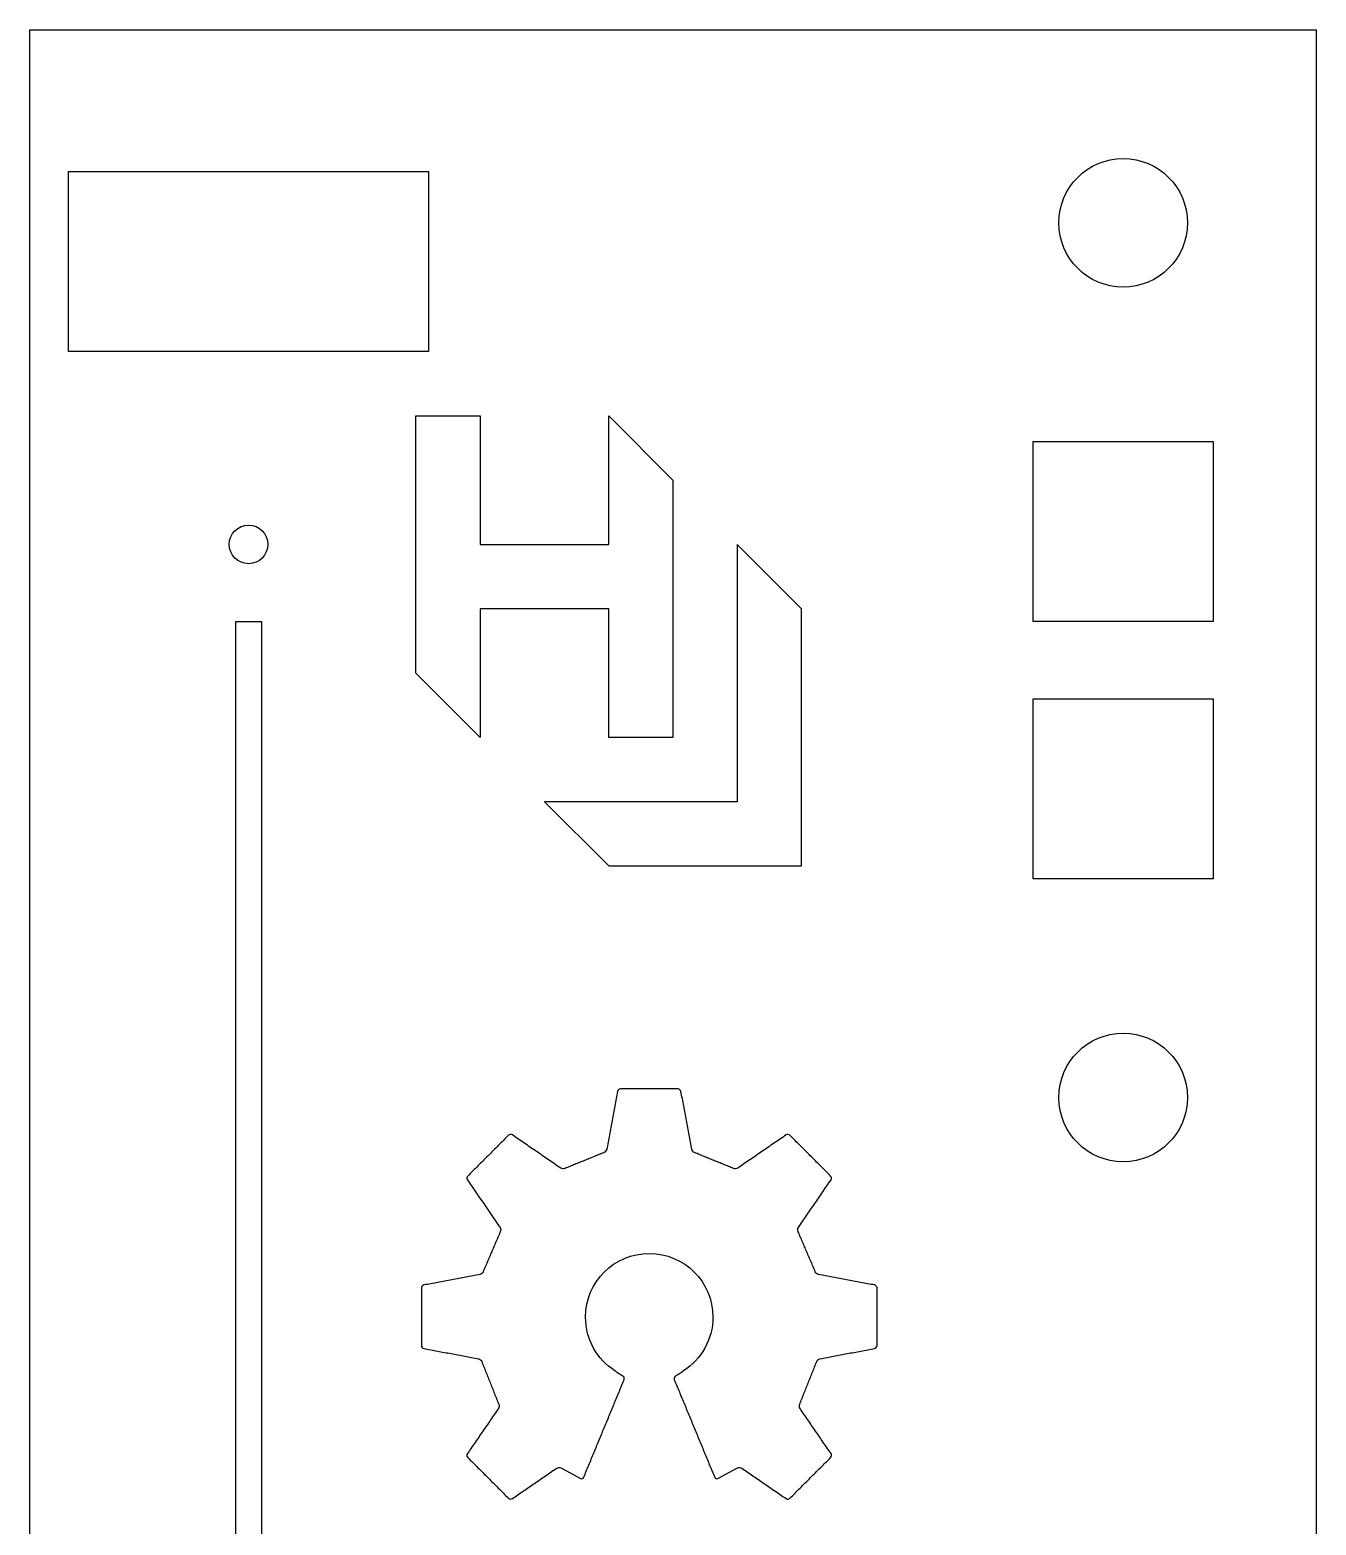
# Model space of a CAD drawing. Header units: millimetres. Extents: x -50 to 50, y -100 to 100.
# Drawn here: x -50 to 50, y -16.2 to 100 of the extents above; entities that cross this region are included whole.
import ezdxf

# ---------------------------------------------------------------- set-up
doc = ezdxf.new("R2010")
doc.units = ezdxf.units.MM
doc.layers.add('Body', color=7, linetype='CONTINUOUS')

msp = doc.modelspace()

# ---------------------------------------------------------------- linework, layer by layer
at = {"layer": 'Body'}
for p, q in [((-50, 100), (-50, 100, 1.5)), ((-50, 100), (50, 100)), ((-50, 100, 1.5), (50, 100, 1.5)), ((-50, 100), (-50, 100, 1.5)), ((-50, -100), (-50, 100)), ((-50, -100, 1.5), (-50, 100, 1.5)), ((-50, 100), (50, 100)), ((-50, -100), (-50, 100)), ((-50, 100, 1.5), (50, 100, 1.5)), ((-50, -100, 1.5), (-50, 100, 1.5)), ((50, 100), (50, 100, 1.5)), ((50, 100), (50, 100, 1.5)), ((50, 100), (50, -100)), ((50, 100, 1.5), (50, -100, 1.5)), ((50, 100), (50, -100)), ((50, 100, 1.5), (50, -100, 1.5)), ((-47, 75), (-47, 89)), ((-47, 89), (-19, 89)), ((-47, 75, 1.5), (-47, 89, 1.5)), ((-47, 89, 1.5), (-19, 89, 1.5)), ((-47, 89, 1.5), (-47, 89)), ((-47, 75, 1.5), (-47, 89, 1.5)), ((-47, 75), (-47, 89)), ((-47, 89, 1.5), (-47, 89)), ((-47, 89, 1.5), (-19, 89, 1.5)), ((-47, 89), (-19, 89)), ((-19, 89), (-19, 75)), ((-19, 89, 1.5), (-19, 75, 1.5)), ((-19, 89, 1.5), (-19, 89)), ((-19, 89, 1.5), (-19, 89)), ((-19, 89, 1.5), (-19, 75, 1.5)), ((-19, 89), (-19, 75)), ((40, 85, 1.5), (40, 85)), ((40, 85, 1.5), (40, 85)), ((-19, 75), (-47, 75)), ((-19, 75, 1.5), (-47, 75, 1.5)), ((-47, 75, 1.5), (-47, 75)), ((-47, 75, 1.5), (-47, 75)), ((-19, 75, 1.5), (-47, 75, 1.5)), ((-19, 75), (-47, 75)), ((-19, 75, 1.5), (-19, 75)), ((-19, 75, 1.5), (-19, 75)), ((-20, 50), (-20, 70)), ((-20, 70), (-15, 70)), ((-20, 50, 1.5), (-20, 70, 1.5)), ((-20, 70, 1.5), (-15, 70, 1.5)), ((-20, 70, 1.5), (-20, 70)), ((-20, 50, 1.5), (-20, 70, 1.5)), ((-20, 50), (-20, 70)), ((-20, 70, 1.5), (-20, 70)), ((-20, 70, 1.5), (-15, 70, 1.5)), ((-20, 70), (-15, 70)), ((-15, 70), (-15, 60)), ((-15, 70, 1.5), (-15, 60, 1.5)), ((-15, 70, 1.5), (-15, 70)), ((-15, 70, 1.5), (-15, 60, 1.5)), ((-15, 70), (-15, 60)), ((-15, 70, 1.5), (-15, 70)), ((-5, 70), (0, 65)), ((-5, 60), (-5, 70)), ((-5, 70, 1.5), (0, 65, 1.5)), ((-5, 60, 1.5), (-5, 70, 1.5)), ((-5, 70, 1.5), (-5, 70)), ((-5, 70, 1.5), (0, 65, 1.5)), ((-5, 70), (0, 65)), ((-5, 70, 1.5), (-5, 70)), ((-5, 60, 1.5), (-5, 70, 1.5)), ((-5, 60), (-5, 70)), ((28, 54), (28, 68)), ((28, 68), (42, 68)), ((28, 54, 1.5), (28, 68, 1.5)), ((28, 68, 1.5), (42, 68, 1.5)), ((28, 68, 1.5), (28, 68)), ((28, 54, 1.5), (28, 68, 1.5)), ((28, 54), (28, 68)), ((28, 68, 1.5), (28, 68)), ((28, 68, 1.5), (42, 68, 1.5)), ((28, 68), (42, 68)), ((42, 68), (42, 54)), ((42, 68, 1.5), (42, 54, 1.5)), ((42, 68, 1.5), (42, 68)), ((42, 68, 1.5), (42, 68)), ((42, 68, 1.5), (42, 54, 1.5)), ((42, 68), (42, 54)), ((0, 65), (0, 45)), ((0, 65, 1.5), (0, 45, 1.5)), ((0, 65, 1.5), (0, 65)), ((0, 65, 1.5), (0, 45, 1.5)), ((0, 65), (0, 45)), ((0, 65, 1.5), (0, 65)), ((-31.5, 60, 1.5), (-31.5, 60)), ((-31.5, 60, 1.5), (-31.5, 60)), ((-15, 60), (-5, 60)), ((-15, 60, 1.5), (-5, 60, 1.5)), ((-15, 60, 1.5), (-15, 60)), ((-15, 60, 1.5), (-5, 60, 1.5)), ((-15, 60), (-5, 60)), ((-15, 60, 1.5), (-15, 60)), ((-5, 60, 1.5), (-5, 60)), ((-5, 60, 1.5), (-5, 60)), ((10, 55), (5, 60)), ((5, 60), (5, 40)), ((10, 55, 1.5), (5, 60, 1.5)), ((5, 60, 1.5), (5, 40, 1.5)), ((5, 60, 1.5), (5, 60)), ((10, 55, 1.5), (5, 60, 1.5)), ((10, 55), (5, 60)), ((5, 60, 1.5), (5, 60)), ((5, 60, 1.5), (5, 40, 1.5)), ((5, 60), (5, 40)), ((-15, 55), (-15, 45)), ((-5, 55), (-15, 55)), ((-15, 55, 1.5), (-15, 45, 1.5)), ((-5, 55, 1.5), (-15, 55, 1.5)), ((-15, 55, 1.5), (-15, 55)), ((-15, 55, 1.5), (-15, 45, 1.5)), ((-15, 55), (-15, 45)), ((-15, 55, 1.5), (-15, 55)), ((-5, 55, 1.5), (-15, 55, 1.5)), ((-5, 55), (-15, 55)), ((-5, 45), (-5, 55)), ((-5, 45, 1.5), (-5, 55, 1.5)), ((-5, 55, 1.5), (-5, 55)), ((-5, 55, 1.5), (-5, 55)), ((-5, 45, 1.5), (-5, 55, 1.5)), ((-5, 45), (-5, 55)), ((10, 35), (10, 55)), ((10, 35, 1.5), (10, 55, 1.5)), ((10, 55, 1.5), (10, 55)), ((10, 35, 1.5), (10, 55, 1.5)), ((10, 35), (10, 55)), ((10, 55, 1.5), (10, 55)), ((-34, -54), (-34, 54)), ((-34, 54), (-32, 54)), ((-34, -54, 1.5), (-34, 54, 1.5)), ((-34, 54, 1.5), (-32, 54, 1.5)), ((-34, 54, 1.5), (-34, 54)), ((-34, -54, 1.5), (-34, 54, 1.5)), ((-34, -54), (-34, 54)), ((-34, 54, 1.5), (-34, 54)), ((-34, 54, 1.5), (-32, 54, 1.5)), ((-34, 54), (-32, 54)), ((-32, 54), (-32, -54)), ((-32, 54, 1.5), (-32, -54, 1.5)), ((-32, 54, 1.5), (-32, 54)), ((-32, 54, 1.5), (-32, 54)), ((-32, 54, 1.5), (-32, -54, 1.5)), ((-32, 54), (-32, -54)), ((42, 54), (28, 54)), ((42, 54, 1.5), (28, 54, 1.5)), ((28, 54, 1.5), (28, 54)), ((28, 54, 1.5), (28, 54)), ((42, 54, 1.5), (28, 54, 1.5)), ((42, 54), (28, 54)), ((42, 54, 1.5), (42, 54)), ((42, 54, 1.5), (42, 54)), ((-15, 45), (-20, 50)), ((-15, 45, 1.5), (-20, 50, 1.5)), ((-20, 50, 1.5), (-20, 50)), ((-20, 50, 1.5), (-20, 50)), ((-15, 45, 1.5), (-20, 50, 1.5)), ((-15, 45), (-20, 50)), ((28, 34), (28, 48)), ((28, 48), (42, 48)), ((28, 34, 1.5), (28, 48, 1.5)), ((28, 48, 1.5), (42, 48, 1.5)), ((28, 48, 1.5), (28, 48)), ((28, 34, 1.5), (28, 48, 1.5)), ((28, 34), (28, 48)), ((28, 48, 1.5), (28, 48)), ((28, 48, 1.5), (42, 48, 1.5)), ((28, 48), (42, 48)), ((42, 48), (42, 34)), ((42, 48, 1.5), (42, 34, 1.5)), ((42, 48, 1.5), (42, 48)), ((42, 48, 1.5), (42, 48)), ((42, 48, 1.5), (42, 34, 1.5)), ((42, 48), (42, 34)), ((-15, 45, 1.5), (-15, 45)), ((-15, 45, 1.5), (-15, 45)), ((0, 45), (-5, 45)), ((0, 45, 1.5), (-5, 45, 1.5)), ((-5, 45, 1.5), (-5, 45)), ((-5, 45, 1.5), (-5, 45)), ((0, 45, 1.5), (-5, 45, 1.5)), ((0, 45), (-5, 45)), ((0, 45, 1.5), (0, 45)), ((0, 45, 1.5), (0, 45)), ((-10, 40), (-5, 35)), ((5, 40), (-10, 40)), ((-10, 40, 1.5), (-5, 35, 1.5)), ((5, 40, 1.5), (-10, 40, 1.5)), ((-10, 40, 1.5), (-10, 40)), ((-10, 40, 1.5), (-5, 35, 1.5)), ((-10, 40), (-5, 35)), ((-10, 40, 1.5), (-10, 40)), ((5, 40, 1.5), (-10, 40, 1.5)), ((5, 40), (-10, 40)), ((5, 40, 1.5), (5, 40)), ((5, 40, 1.5), (5, 40)), ((-5, 35), (10, 35)), ((-5, 35, 1.5), (10, 35, 1.5)), ((-5, 35, 1.5), (-5, 35)), ((-5, 35, 1.5), (-5, 35)), ((-5, 35, 1.5), (10, 35, 1.5)), ((-5, 35), (10, 35)), ((10, 35, 1.5), (10, 35)), ((10, 35, 1.5), (10, 35)), ((42, 34), (28, 34)), ((42, 34, 1.5), (28, 34, 1.5)), ((28, 34, 1.5), (28, 34)), ((28, 34, 1.5), (28, 34)), ((42, 34, 1.5), (28, 34, 1.5)), ((42, 34), (28, 34)), ((42, 34, 1.5), (42, 34)), ((42, 34, 1.5), (42, 34)), ((-4.31958, 17.4735, 1.5), (-4.31958, 17.4735)), ((-4.31958, 17.4735, 1.5), (-4.31958, 17.4735)), ((-4.0878, 17.6663, 1.5), (-4.0878, 17.6663)), ((-4.0878, 17.6663, 1.5), (-4.0878, 17.6663)), ((0.388946, 17.6663, 1.5), (0.388946, 17.6663)), ((0.388946, 17.6663, 1.5), (0.388946, 17.6663)), ((0.620985, 17.4735, 1.5), (0.620985, 17.4735)), ((0.620985, 17.4735, 1.5), (0.620985, 17.4735)), ((40, 17, 1.5), (40, 17)), ((40, 17, 1.5), (40, 17)), ((-12.791, 14.0617, 1.5), (-12.791, 14.0617)), ((-12.791, 14.0617, 1.5), (-12.791, 14.0617)), ((-12.4904, 14.0894, 1.5), (-12.4904, 14.0894)), ((-12.4904, 14.0894, 1.5), (-12.4904, 14.0894)), ((8.79211, 14.0894, 1.5), (8.79211, 14.0894)), ((8.79211, 14.0894, 1.5), (8.79211, 14.0894)), ((9.09241, 14.0617, 1.5), (9.09241, 14.0617)), ((9.09241, 14.0617, 1.5), (9.09241, 14.0617)), ((-5.15672, 12.9747, 1.5), (-5.15672, 12.9747)), ((-5.15672, 12.9747, 1.5), (-5.15672, 12.9747)), ((1.45839, 12.9747, 1.5), (1.45839, 12.9747)), ((1.45839, 12.9747, 1.5), (1.45839, 12.9747)), ((-5.37897, 12.7202, 1.5), (-5.37897, 12.7202)), ((-5.37897, 12.7202, 1.5), (-5.37897, 12.7202)), ((1.68064, 12.7202, 1.5), (1.68064, 12.7202)), ((1.68064, 12.7202, 1.5), (1.68064, 12.7202)), ((-15.9843, 10.5959, 1.5), (-15.9843, 10.5959)), ((-15.9843, 10.5959, 1.5), (-15.9843, 10.5959)), ((-15.9565, 10.8964, 1.5), (-15.9565, 10.8964)), ((-15.9565, 10.8964, 1.5), (-15.9565, 10.8964)), ((-8.7323, 11.5103, 1.5), (-8.7323, 11.5103)), ((-8.7323, 11.5103, 1.5), (-8.7323, 11.5103)), ((-8.39443, 11.4859, 1.5), (-8.39443, 11.4859)), ((-8.39443, 11.4859, 1.5), (-8.39443, 11.4859)), ((4.69583, 11.4859, 1.5), (4.69583, 11.4859)), ((4.69583, 11.4859, 1.5), (4.69583, 11.4859)), ((5.03371, 11.5103, 1.5), (5.03371, 11.5103)), ((5.03371, 11.5103, 1.5), (5.03371, 11.5103)), ((12.2576, 10.8964, 1.5), (12.2576, 10.8964)), ((12.2576, 10.8964, 1.5), (12.2576, 10.8964)), ((12.2854, 10.5959, 1.5), (12.2854, 10.5959)), ((12.2854, 10.5959, 1.5), (12.2854, 10.5959)), ((-13.4498, 6.9023, 1.5), (-13.4498, 6.9023)), ((-13.4498, 6.9023, 1.5), (-13.4498, 6.9023)), ((-13.4289, 6.56601, 1.5), (-13.4289, 6.56601)), ((-13.4289, 6.56601, 1.5), (-13.4289, 6.56601)), ((9.73006, 6.56601, 1.5), (9.73006, 6.56601)), ((9.73006, 6.56601, 1.5), (9.73006, 6.56601)), ((9.75123, 6.9023, 1.5), (9.75123, 6.9023)), ((9.75123, 6.9023, 1.5), (9.75123, 6.9023)), ((-1.84969, 4.87956, 1.5), (-1.84969, 4.87956)), ((-1.84969, 4.87956, 1.5), (-1.84969, 4.87956)), ((-19.3691, 2.42528, 1.5), (-19.3691, 2.42528)), ((-19.3691, 2.42528, 1.5), (-19.3691, 2.42528)), ((-15.0199, 3.23411, 1.5), (-15.0199, 3.23411)), ((-15.0199, 3.23411, 1.5), (-15.0199, 3.23411)), ((-14.7624, 3.45557, 1.5), (-14.7624, 3.45557)), ((-14.7624, 3.45557, 1.5), (-14.7624, 3.45557)), ((11.0633, 3.45557, 1.5), (11.0633, 3.45557)), ((11.0633, 3.45557, 1.5), (11.0633, 3.45557)), ((11.3207, 3.23411, 1.5), (11.3207, 3.23411)), ((11.3207, 3.23411, 1.5), (11.3207, 3.23411)), ((15.6702, 2.42528, 1.5), (15.6702, 2.42528)), ((15.6702, 2.42528, 1.5), (15.6702, 2.42528)), ((-19.562, 2.19298, 1.5), (-19.562, 2.19298)), ((-19.562, 2.19298, 1.5), (-19.562, 2.19298)), ((15.8626, 2.19271, 1.5), (15.8626, 2.19271)), ((15.8626, 2.19271, 1.5), (15.8626, 2.19271)), ((-6.80031, -0.071063, 1.5), (-6.80031, -0.071063)), ((-6.80031, -0.071063, 1.5), (-6.80031, -0.071063)), ((3.10066, -0.071063, 1.5), (3.10066, -0.071063)), ((3.10066, -0.071063, 1.5), (3.10066, -0.071063)), ((-19.5617, -2.28351, 1.5), (-19.5617, -2.28351)), ((-19.5617, -2.28351, 1.5), (-19.5617, -2.28351)), ((15.862, -2.28377, 1.5), (15.862, -2.28377)), ((15.862, -2.28377, 1.5), (15.862, -2.28377)), ((-19.3688, -2.51581, 1.5), (-19.3688, -2.51581)), ((-19.3688, -2.51581, 1.5), (-19.3688, -2.51581)), ((-15.1262, -3.30533, 1.5), (-15.1262, -3.30533)), ((-15.1262, -3.30533, 1.5), (-15.1262, -3.30533)), ((11.4266, -3.30559, 1.5), (11.4266, -3.30559)), ((11.4266, -3.30559, 1.5), (11.4266, -3.30559)), ((15.6692, -2.51608, 1.5), (15.6692, -2.51608)), ((15.6692, -2.51608, 1.5), (15.6692, -2.51608)), ((-14.8743, -3.52837, 1.5), (-14.8743, -3.52837)), ((-14.8743, -3.52837, 1.5), (-14.8743, -3.52837)), ((-4.51564, -4.24116, 1.5), (-4.51564, -4.24116)), ((-4.51564, -4.24116, 1.5), (-4.51564, -4.24116)), ((-4.27486, -4.42558, 1.5), (-4.27486, -4.42558)), ((-4.27486, -4.42558, 1.5), (-4.27486, -4.42558)), ((0.575742, -4.42558, 1.5), (0.575742, -4.42558)), ((0.575742, -4.42558, 1.5), (0.575742, -4.42558)), ((0.815983, -4.24116, 1.5), (0.815983, -4.24116)), ((0.815983, -4.24116, 1.5), (0.815983, -4.24116)), ((11.1749, -3.52864, 1.5), (11.1749, -3.52864)), ((11.1749, -3.52864, 1.5), (11.1749, -3.52864)), ((-3.89413, -4.65867, 1.5), (-3.89413, -4.65867)), ((-3.89413, -4.65867, 1.5), (-3.89413, -4.65867)), ((-3.80205, -4.94204, 1.5), (-3.80205, -4.94204)), ((-3.80205, -4.94204, 1.5), (-3.80205, -4.94204)), ((0.102931, -4.94204, 1.5), (0.102931, -4.94204)), ((0.102931, -4.94204, 1.5), (0.102931, -4.94204)), ((0.195006, -4.65867, 1.5), (0.195006, -4.65867)), ((0.195006, -4.65867, 1.5), (0.195006, -4.65867)), ((-13.5498, -6.83699, 1.5), (-13.5498, -6.83699)), ((-13.5498, -6.83699, 1.5), (-13.5498, -6.83699)), ((9.85045, -6.83725, 1.5), (9.85045, -6.83725)), ((9.85045, -6.83725, 1.5), (9.85045, -6.83725)), ((-13.575, -7.17486, 1.5), (-13.575, -7.17486)), ((-13.575, -7.17486, 1.5), (-13.575, -7.17486)), ((9.87532, -7.17513, 1.5), (9.87532, -7.17513)), ((9.87532, -7.17513, 1.5), (9.87532, -7.17513)), ((-15.9848, -10.6867, 1.5), (-15.9848, -10.6867)), ((-15.9848, -10.6867, 1.5), (-15.9848, -10.6867)), ((-15.957, -10.9875, 1.5), (-15.957, -10.9875)), ((-15.957, -10.9875, 1.5), (-15.957, -10.9875)), ((12.2576, -10.9878, 1.5), (12.2576, -10.9878)), ((12.2576, -10.9878, 1.5), (12.2576, -10.9878)), ((12.2854, -10.6869, 1.5), (12.2854, -10.6869)), ((12.2854, -10.6869, 1.5), (12.2854, -10.6869)), ((-9.04107, -11.8127, 1.5), (-9.04107, -11.8127)), ((-9.04107, -11.8127, 1.5), (-9.04107, -11.8127)), ((-8.71034, -11.8014, 1.5), (-8.71034, -11.8014)), ((-8.71034, -11.8014, 1.5), (-8.71034, -11.8014)), ((-7.18899, -12.6136, 1.5), (-7.18899, -12.6136)), ((-7.18899, -12.6136, 1.5), (-7.18899, -12.6136)), ((-6.93895, -12.5216, 1.5), (-6.93895, -12.5216)), ((-6.93895, -12.5216, 1.5), (-6.93895, -12.5216)), ((3.23957, -12.5218, 1.5), (3.23957, -12.5218)), ((3.23957, -12.5218, 1.5), (3.23957, -12.5218)), ((3.4896, -12.6139, 1.5), (3.4896, -12.6139)), ((3.4896, -12.6139, 1.5), (3.4896, -12.6139)), ((5.01095, -11.8016, 1.5), (5.01095, -11.8016)), ((5.01095, -11.8016, 1.5), (5.01095, -11.8016)), ((5.34168, -11.813, 1.5), (5.34168, -11.813)), ((5.34168, -11.813, 1.5), (5.34168, -11.813)), ((-12.7913, -14.1527, 1.5), (-12.7913, -14.1527)), ((-12.7913, -14.1527, 1.5), (-12.7913, -14.1527)), ((-12.4907, -14.1805, 1.5), (-12.4907, -14.1805)), ((-12.4907, -14.1805, 1.5), (-12.4907, -14.1805)), ((8.79158, -14.1808, 1.5), (8.79158, -14.1808)), ((8.79158, -14.1808, 1.5), (8.79158, -14.1808)), ((9.09189, -14.153, 1.5), (9.09189, -14.153)), ((9.09189, -14.153, 1.5), (9.09189, -14.153))]:
    msp.add_line(p, q, dxfattribs=at)
for centre, radius in [((35, 85), 5), ((35, 85), 5), ((35, 85), 5), ((35, 85), 5), ((-33, 60), 1.5), ((-33, 60), 1.5), ((-33, 60), 1.5), ((-33, 60), 1.5), ((35, 17), 5), ((35, 17), 5), ((35, 17), 5), ((35, 17), 5)]:
    msp.add_circle(centre, radius, dxfattribs=at)
for points, degree in [([(-4.31958, 17.4735), (-5.15672, 12.9747)], 1), ([(-4.31958, 17.4735, 1.5), (-5.15672, 12.9747, 1.5)], 1), ([(-4.31958, 17.4735, 1.5), (-5.15672, 12.9747, 1.5)], 1), ([(-4.31958, 17.4735), (-5.15672, 12.9747)], 1), ([(-4.0878, 17.6663), (-4.19549, 17.6663), (-4.3, 17.5796), (-4.31958, 17.4735)], 3), ([(-4.0878, 17.6663, 1.5), (-4.19549, 17.6663, 1.5), (-4.3, 17.5796, 1.5), (-4.31958, 17.4735, 1.5)], 3), ([(-4.0878, 17.6663, 1.5), (-4.19549, 17.6663, 1.5), (-4.3, 17.5796, 1.5), (-4.31958, 17.4735, 1.5)], 3), ([(-4.0878, 17.6663), (-4.19549, 17.6663), (-4.3, 17.5796), (-4.31958, 17.4735)], 3), ([(0.388946, 17.6663), (-4.0878, 17.6663)], 1), ([(0.388946, 17.6663, 1.5), (-4.0878, 17.6663, 1.5)], 1), ([(0.388946, 17.6663, 1.5), (-4.0878, 17.6663, 1.5)], 1), ([(0.388946, 17.6663), (-4.0878, 17.6663)], 1), ([(0.620985, 17.4735), (0.601406, 17.5796), (0.496896, 17.6663), (0.388946, 17.6663)], 3), ([(0.620985, 17.4735, 1.5), (0.601406, 17.5796, 1.5), (0.496896, 17.6663, 1.5), (0.388946, 17.6663, 1.5)], 3), ([(0.620985, 17.4735, 1.5), (0.601406, 17.5796, 1.5), (0.496896, 17.6663, 1.5), (0.388946, 17.6663, 1.5)], 3), ([(0.620985, 17.4735), (0.601406, 17.5796), (0.496896, 17.6663), (0.388946, 17.6663)], 3), ([(1.45839, 12.9747), (0.620985, 17.4735)], 1), ([(1.45839, 12.9747, 1.5), (0.620985, 17.4735, 1.5)], 1), ([(1.45839, 12.9747, 1.5), (0.620985, 17.4735, 1.5)], 1), ([(1.45839, 12.9747), (0.620985, 17.4735)], 1), ([(-12.791, 14.0617), (-15.9565, 10.8964)], 1), ([(-12.791, 14.0617, 1.5), (-15.9565, 10.8964, 1.5)], 1), ([(-12.791, 14.0617, 1.5), (-15.9565, 10.8964, 1.5)], 1), ([(-12.791, 14.0617), (-15.9565, 10.8964)], 1), ([(-12.4904, 14.0894), (-12.5796, 14.1506), (-12.7148, 14.1381), (-12.791, 14.0617)], 3), ([(-12.4904, 14.0894, 1.5), (-12.5796, 14.1506, 1.5), (-12.7148, 14.1381, 1.5), (-12.791, 14.0617, 1.5)], 3), ([(-12.4904, 14.0894, 1.5), (-12.5796, 14.1506, 1.5), (-12.7148, 14.1381, 1.5), (-12.791, 14.0617, 1.5)], 3), ([(-12.4904, 14.0894), (-12.5796, 14.1506), (-12.7148, 14.1381), (-12.791, 14.0617)], 3), ([(-8.7323, 11.5103), (-12.4904, 14.0894)], 1), ([(-8.7323, 11.5103, 1.5), (-12.4904, 14.0894, 1.5)], 1), ([(-8.7323, 11.5103, 1.5), (-12.4904, 14.0894, 1.5)], 1), ([(-8.7323, 11.5103), (-12.4904, 14.0894)], 1), ([(8.79211, 14.0894), (5.03371, 11.5103)], 1), ([(8.79211, 14.0894, 1.5), (5.03371, 11.5103, 1.5)], 1), ([(8.79211, 14.0894, 1.5), (5.03371, 11.5103, 1.5)], 1), ([(8.79211, 14.0894), (5.03371, 11.5103)], 1), ([(9.09241, 14.0617), (9.01595, 14.1381), (8.88101, 14.1506), (8.79211, 14.0894)], 3), ([(9.09241, 14.0617, 1.5), (9.01595, 14.1381, 1.5), (8.88101, 14.1506, 1.5), (8.79211, 14.0894, 1.5)], 3), ([(9.09241, 14.0617, 1.5), (9.01595, 14.1381, 1.5), (8.88101, 14.1506, 1.5), (8.79211, 14.0894, 1.5)], 3), ([(9.09241, 14.0617), (9.01595, 14.1381), (8.88101, 14.1506), (8.79211, 14.0894)], 3), ([(12.2576, 10.8964), (9.09241, 14.0617)], 1), ([(12.2576, 10.8964, 1.5), (9.09241, 14.0617, 1.5)], 1), ([(12.2576, 10.8964, 1.5), (9.09241, 14.0617, 1.5)], 1), ([(12.2576, 10.8964), (9.09241, 14.0617)], 1), ([(-5.15672, 12.9747), (-5.17683, 12.8686), (-5.27631, 12.7541), (-5.37897, 12.7202)], 3), ([(-5.15672, 12.9747, 1.5), (-5.17683, 12.8686, 1.5), (-5.27631, 12.7541, 1.5), (-5.37897, 12.7202, 1.5)], 3), ([(-5.15672, 12.9747, 1.5), (-5.17683, 12.8686, 1.5), (-5.27631, 12.7541, 1.5), (-5.37897, 12.7202, 1.5)], 3), ([(-5.15672, 12.9747), (-5.17683, 12.8686), (-5.27631, 12.7541), (-5.37897, 12.7202)], 3), ([(1.68064, 12.7202), (1.57825, 12.7541), (1.4785, 12.8686), (1.45839, 12.9747)], 3), ([(1.68064, 12.7202, 1.5), (1.57825, 12.7541, 1.5), (1.4785, 12.8686, 1.5), (1.45839, 12.9747, 1.5)], 3), ([(1.68064, 12.7202, 1.5), (1.57825, 12.7541, 1.5), (1.4785, 12.8686, 1.5), (1.45839, 12.9747, 1.5)], 3), ([(1.68064, 12.7202), (1.57825, 12.7541), (1.4785, 12.8686), (1.45839, 12.9747)], 3), ([(-5.37897, 12.7202), (-8.39443, 11.4859)], 1), ([(-5.37897, 12.7202, 1.5), (-8.39443, 11.4859, 1.5)], 1), ([(-5.37897, 12.7202, 1.5), (-8.39443, 11.4859, 1.5)], 1), ([(-5.37897, 12.7202), (-8.39443, 11.4859)], 1), ([(4.69583, 11.4859), (1.68064, 12.7202)], 1), ([(4.69583, 11.4859, 1.5), (1.68064, 12.7202, 1.5)], 1), ([(4.69583, 11.4859, 1.5), (1.68064, 12.7202, 1.5)], 1), ([(4.69583, 11.4859), (1.68064, 12.7202)], 1), ([(-15.9565, 10.8964), (-16.0327, 10.82), (-16.0454, 10.6848), (-15.9843, 10.5959)], 3), ([(-15.9565, 10.8964, 1.5), (-16.0327, 10.82, 1.5), (-16.0454, 10.6848, 1.5), (-15.9843, 10.5959, 1.5)], 3), ([(-15.9565, 10.8964, 1.5), (-16.0327, 10.82, 1.5), (-16.0454, 10.6848, 1.5), (-15.9843, 10.5959, 1.5)], 3), ([(-15.9565, 10.8964), (-16.0327, 10.82), (-16.0454, 10.6848), (-15.9843, 10.5959)], 3), ([(-15.9843, 10.5959), (-13.4498, 6.9023)], 1), ([(-15.9843, 10.5959, 1.5), (-13.4498, 6.9023, 1.5)], 1), ([(-15.9843, 10.5959, 1.5), (-13.4498, 6.9023, 1.5)], 1), ([(-15.9843, 10.5959), (-13.4498, 6.9023)], 1), ([(-8.39443, 11.4859), (-8.49126, 11.4383), (-8.64366, 11.4492), (-8.7323, 11.5103)], 3), ([(-8.39443, 11.4859, 1.5), (-8.49126, 11.4383, 1.5), (-8.64366, 11.4492, 1.5), (-8.7323, 11.5103, 1.5)], 3), ([(-8.39443, 11.4859, 1.5), (-8.49126, 11.4383, 1.5), (-8.64366, 11.4492, 1.5), (-8.7323, 11.5103, 1.5)], 3), ([(-8.39443, 11.4859), (-8.49126, 11.4383), (-8.64366, 11.4492), (-8.7323, 11.5103)], 3), ([(5.03371, 11.5103), (4.94481, 11.4492), (4.79241, 11.4383), (4.69583, 11.4859)], 3), ([(5.03371, 11.5103, 1.5), (4.94481, 11.4492, 1.5), (4.79241, 11.4383, 1.5), (4.69583, 11.4859, 1.5)], 3), ([(5.03371, 11.5103, 1.5), (4.94481, 11.4492, 1.5), (4.79241, 11.4383, 1.5), (4.69583, 11.4859, 1.5)], 3), ([(5.03371, 11.5103), (4.94481, 11.4492), (4.79241, 11.4383), (4.69583, 11.4859)], 3), ([(9.75123, 6.9023), (12.2854, 10.5959)], 1), ([(9.75123, 6.9023, 1.5), (12.2854, 10.5959, 1.5)], 1), ([(9.75123, 6.9023, 1.5), (12.2854, 10.5959, 1.5)], 1), ([(9.75123, 6.9023), (12.2854, 10.5959)], 1), ([(12.2854, 10.5959), (12.346, 10.6848), (12.3341, 10.82), (12.2576, 10.8964)], 3), ([(12.2854, 10.5959, 1.5), (12.346, 10.6848, 1.5), (12.3341, 10.82, 1.5), (12.2576, 10.8964, 1.5)], 3), ([(12.2854, 10.5959, 1.5), (12.346, 10.6848, 1.5), (12.3341, 10.82, 1.5), (12.2576, 10.8964, 1.5)], 3), ([(12.2854, 10.5959), (12.346, 10.6848), (12.3341, 10.82), (12.2576, 10.8964)], 3), ([(-13.4289, 6.56601), (-14.7624, 3.45557)], 1), ([(-13.4289, 6.56601, 1.5), (-14.7624, 3.45557, 1.5)], 1), ([(-13.4289, 6.56601, 1.5), (-14.7624, 3.45557, 1.5)], 1), ([(-13.4289, 6.56601), (-14.7624, 3.45557)], 1), ([(-13.4498, 6.9023), (-13.389, 6.81287), (-13.3794, 6.66205), (-13.4289, 6.56601)], 3), ([(-13.4498, 6.9023, 1.5), (-13.389, 6.81287, 1.5), (-13.3794, 6.66205, 1.5), (-13.4289, 6.56601, 1.5)], 3), ([(-13.4498, 6.9023, 1.5), (-13.389, 6.81287, 1.5), (-13.3794, 6.66205, 1.5), (-13.4289, 6.56601, 1.5)], 3), ([(-13.4498, 6.9023), (-13.389, 6.81287), (-13.3794, 6.66205), (-13.4289, 6.56601)], 3), ([(9.73006, 6.56601), (9.68032, 6.66205), (9.68984, 6.81287), (9.75123, 6.9023)], 3), ([(9.73006, 6.56601, 1.5), (9.68032, 6.66205, 1.5), (9.68984, 6.81287, 1.5), (9.75123, 6.9023, 1.5)], 3), ([(9.73006, 6.56601, 1.5), (9.68032, 6.66205, 1.5), (9.68984, 6.81287, 1.5), (9.75123, 6.9023, 1.5)], 3), ([(9.73006, 6.56601), (9.68032, 6.66205), (9.68984, 6.81287), (9.75123, 6.9023)], 3), ([(11.0633, 3.45557), (9.73006, 6.56601)], 1), ([(11.0633, 3.45557, 1.5), (9.73006, 6.56601, 1.5)], 1), ([(11.0633, 3.45557, 1.5), (9.73006, 6.56601, 1.5)], 1), ([(11.0633, 3.45557), (9.73006, 6.56601)], 1), ([(-6.80031, -0.071063), (-6.80031, 2.66314), (-4.58363, 4.87956), (-1.84969, 4.87956)], 3), ([(-6.80031, -0.071063, 1.5), (-6.80031, 2.66314, 1.5), (-4.58363, 4.87956, 1.5), (-1.84969, 4.87956, 1.5)], 3), ([(-6.80031, -0.071063, 1.5), (-6.80031, 2.66314, 1.5), (-4.58363, 4.87956, 1.5), (-1.84969, 4.87956, 1.5)], 3), ([(-6.80031, -0.071063), (-6.80031, 2.66314), (-4.58363, 4.87956), (-1.84969, 4.87956)], 3), ([(-1.84969, 4.87956), (0.884246, 4.87956), (3.10066, 2.66314), (3.10066, -0.071063)], 3), ([(-1.84969, 4.87956, 1.5), (0.884246, 4.87956, 1.5), (3.10066, 2.66314, 1.5), (3.10066, -0.071063, 1.5)], 3), ([(-1.84969, 4.87956, 1.5), (0.884246, 4.87956, 1.5), (3.10066, 2.66314, 1.5), (3.10066, -0.071063, 1.5)], 3), ([(-1.84969, 4.87956), (0.884246, 4.87956), (3.10066, 2.66314), (3.10066, -0.071063)], 3), ([(-19.3691, 2.42528), (-19.4754, 2.40517), (-19.562, 2.30093), (-19.562, 2.19298)], 3), ([(-19.3691, 2.42528, 1.5), (-19.4754, 2.40517, 1.5), (-19.562, 2.30093, 1.5), (-19.562, 2.19298, 1.5)], 3), ([(-19.3691, 2.42528, 1.5), (-19.4754, 2.40517, 1.5), (-19.562, 2.30093, 1.5), (-19.562, 2.19298, 1.5)], 3), ([(-19.3691, 2.42528), (-19.4754, 2.40517), (-19.562, 2.30093), (-19.562, 2.19298)], 3), ([(-15.0199, 3.23411), (-19.3691, 2.42528)], 1), ([(-15.0199, 3.23411, 1.5), (-19.3691, 2.42528, 1.5)], 1), ([(-15.0199, 3.23411, 1.5), (-19.3691, 2.42528, 1.5)], 1), ([(-15.0199, 3.23411), (-19.3691, 2.42528)], 1), ([(-14.7624, 3.45557), (-14.7979, 3.35344), (-14.9135, 3.25396), (-15.0199, 3.23411)], 3), ([(-14.7624, 3.45557, 1.5), (-14.7979, 3.35344, 1.5), (-14.9135, 3.25396, 1.5), (-15.0199, 3.23411, 1.5)], 3), ([(-14.7624, 3.45557, 1.5), (-14.7979, 3.35344, 1.5), (-14.9135, 3.25396, 1.5), (-15.0199, 3.23411, 1.5)], 3), ([(-14.7624, 3.45557), (-14.7979, 3.35344), (-14.9135, 3.25396), (-15.0199, 3.23411)], 3), ([(11.3207, 3.23411), (11.2149, 3.25396), (11.099, 3.35344), (11.0633, 3.45557)], 3), ([(11.3207, 3.23411, 1.5), (11.2149, 3.25396, 1.5), (11.099, 3.35344, 1.5), (11.0633, 3.45557, 1.5)], 3), ([(11.3207, 3.23411, 1.5), (11.2149, 3.25396, 1.5), (11.099, 3.35344, 1.5), (11.0633, 3.45557, 1.5)], 3), ([(11.3207, 3.23411), (11.2149, 3.25396), (11.099, 3.35344), (11.0633, 3.45557)], 3), ([(15.6702, 2.42528), (11.3207, 3.23411)], 1), ([(15.6702, 2.42528, 1.5), (11.3207, 3.23411, 1.5)], 1), ([(15.6702, 2.42528, 1.5), (11.3207, 3.23411, 1.5)], 1), ([(15.6702, 2.42528), (11.3207, 3.23411)], 1), ([(15.8626, 2.19271), (15.8628, 2.30093), (15.7761, 2.40517), (15.6702, 2.42528)], 3), ([(15.8626, 2.19271, 1.5), (15.8628, 2.30093, 1.5), (15.7761, 2.40517, 1.5), (15.6702, 2.42528, 1.5)], 3), ([(15.8626, 2.19271, 1.5), (15.8628, 2.30093, 1.5), (15.7761, 2.40517, 1.5), (15.6702, 2.42528, 1.5)], 3), ([(15.8626, 2.19271), (15.8628, 2.30093), (15.7761, 2.40517), (15.6702, 2.42528)], 3), ([(-19.562, 2.19298), (-19.5617, -2.28351)], 1), ([(-19.562, 2.19298, 1.5), (-19.5617, -2.28351, 1.5)], 1), ([(-19.562, 2.19298, 1.5), (-19.5617, -2.28351, 1.5)], 1), ([(-19.562, 2.19298), (-19.5617, -2.28351)], 1), ([(15.862, -2.28377), (15.8626, 2.19271)], 1), ([(15.862, -2.28377, 1.5), (15.8626, 2.19271, 1.5)], 1), ([(15.862, -2.28377, 1.5), (15.8626, 2.19271, 1.5)], 1), ([(15.862, -2.28377), (15.8626, 2.19271)], 1), ([(-4.51564, -4.24116), (-5.88909, -3.36169), (-6.80031, -1.82313), (-6.80031, -0.071063)], 3), ([(-4.51564, -4.24116, 1.5), (-5.88909, -3.36169, 1.5), (-6.80031, -1.82313, 1.5), (-6.80031, -0.071063, 1.5)], 3), ([(-4.51564, -4.24116, 1.5), (-5.88909, -3.36169, 1.5), (-6.80031, -1.82313, 1.5), (-6.80031, -0.071063, 1.5)], 3), ([(-4.51564, -4.24116), (-5.88909, -3.36169), (-6.80031, -1.82313), (-6.80031, -0.071063)], 3), ([(3.10066, -0.071063), (3.10066, -1.82313), (2.1897, -3.36169), (0.815983, -4.24116)], 3), ([(3.10066, -0.071063, 1.5), (3.10066, -1.82313, 1.5), (2.1897, -3.36169, 1.5), (0.815983, -4.24116, 1.5)], 3), ([(3.10066, -0.071063, 1.5), (3.10066, -1.82313, 1.5), (2.1897, -3.36169, 1.5), (0.815983, -4.24116, 1.5)], 3), ([(3.10066, -0.071063), (3.10066, -1.82313), (2.1897, -3.36169), (0.815983, -4.24116)], 3), ([(-19.5617, -2.28351), (-19.5617, -2.39146), (-19.4749, -2.4965), (-19.3688, -2.51581)], 3), ([(-19.5617, -2.28351, 1.5), (-19.5617, -2.39146, 1.5), (-19.4749, -2.4965, 1.5), (-19.3688, -2.51581, 1.5)], 3), ([(-19.5617, -2.28351, 1.5), (-19.5617, -2.39146, 1.5), (-19.4749, -2.4965, 1.5), (-19.3688, -2.51581, 1.5)], 3), ([(-19.5617, -2.28351), (-19.5617, -2.39146), (-19.4749, -2.4965), (-19.3688, -2.51581)], 3), ([(15.6692, -2.51608), (15.775, -2.49676), (15.862, -2.39172), (15.862, -2.28377)], 3), ([(15.6692, -2.51608, 1.5), (15.775, -2.49676, 1.5), (15.862, -2.39172, 1.5), (15.862, -2.28377, 1.5)], 3), ([(15.6692, -2.51608, 1.5), (15.775, -2.49676, 1.5), (15.862, -2.39172, 1.5), (15.862, -2.28377, 1.5)], 3), ([(15.6692, -2.51608), (15.775, -2.49676), (15.862, -2.39172), (15.862, -2.28377)], 3), ([(-19.3688, -2.51581), (-15.1262, -3.30533)], 1), ([(-19.3688, -2.51581, 1.5), (-15.1262, -3.30533, 1.5)], 1), ([(-19.3688, -2.51581, 1.5), (-15.1262, -3.30533, 1.5)], 1), ([(-19.3688, -2.51581), (-15.1262, -3.30533)], 1), ([(-15.1262, -3.30533), (-15.0201, -3.32464), (-14.9066, -3.42545), (-14.8743, -3.52837)], 3), ([(-15.1262, -3.30533, 1.5), (-15.0201, -3.32464, 1.5), (-14.9066, -3.42545, 1.5), (-14.8743, -3.52837, 1.5)], 3), ([(-15.1262, -3.30533, 1.5), (-15.0201, -3.32464, 1.5), (-14.9066, -3.42545, 1.5), (-14.8743, -3.52837, 1.5)], 3), ([(-15.1262, -3.30533), (-15.0201, -3.32464), (-14.9066, -3.42545), (-14.8743, -3.52837)], 3), ([(11.1749, -3.52864), (11.2075, -3.42572), (11.3202, -3.32491), (11.4266, -3.30559)], 3), ([(11.1749, -3.52864, 1.5), (11.2075, -3.42572, 1.5), (11.3202, -3.32491, 1.5), (11.4266, -3.30559, 1.5)], 3), ([(11.1749, -3.52864, 1.5), (11.2075, -3.42572, 1.5), (11.3202, -3.32491, 1.5), (11.4266, -3.30559, 1.5)], 3), ([(11.1749, -3.52864), (11.2075, -3.42572), (11.3202, -3.32491), (11.4266, -3.30559)], 3), ([(11.4266, -3.30559), (15.6692, -2.51608)], 1), ([(11.4266, -3.30559, 1.5), (15.6692, -2.51608, 1.5)], 1), ([(11.4266, -3.30559, 1.5), (15.6692, -2.51608, 1.5)], 1), ([(11.4266, -3.30559), (15.6692, -2.51608)], 1), ([(-14.8743, -3.52837), (-13.5498, -6.83699)], 1), ([(-14.8743, -3.52837, 1.5), (-13.5498, -6.83699, 1.5)], 1), ([(-14.8743, -3.52837, 1.5), (-13.5498, -6.83699, 1.5)], 1), ([(-14.8743, -3.52837), (-13.5498, -6.83699)], 1), ([(-4.27486, -4.42558), (-4.34524, -4.38271), (-4.44076, -4.30889), (-4.51564, -4.24116)], 3), ([(-4.27486, -4.42558, 1.5), (-4.34524, -4.38271, 1.5), (-4.44076, -4.30889, 1.5), (-4.51564, -4.24116, 1.5)], 3), ([(-4.27486, -4.42558, 1.5), (-4.34524, -4.38271, 1.5), (-4.44076, -4.30889, 1.5), (-4.51564, -4.24116, 1.5)], 3), ([(-4.27486, -4.42558), (-4.34524, -4.38271), (-4.44076, -4.30889), (-4.51564, -4.24116)], 3), ([(-3.89413, -4.65867), (-4.27486, -4.42558)], 1), ([(-3.89413, -4.65867, 1.5), (-4.27486, -4.42558, 1.5)], 1), ([(-3.89413, -4.65867, 1.5), (-4.27486, -4.42558, 1.5)], 1), ([(-3.89413, -4.65867), (-4.27486, -4.42558)], 1), ([(0.575742, -4.42558), (0.195006, -4.65867)], 1), ([(0.575742, -4.42558, 1.5), (0.195006, -4.65867, 1.5)], 1), ([(0.575742, -4.42558, 1.5), (0.195006, -4.65867, 1.5)], 1), ([(0.575742, -4.42558), (0.195006, -4.65867)], 1), ([(0.815983, -4.24116), (0.741635, -4.30889), (0.645856, -4.38271), (0.575742, -4.42558)], 3), ([(0.815983, -4.24116, 1.5), (0.741635, -4.30889, 1.5), (0.645856, -4.38271, 1.5), (0.575742, -4.42558, 1.5)], 3), ([(0.815983, -4.24116, 1.5), (0.741635, -4.30889, 1.5), (0.645856, -4.38271, 1.5), (0.575742, -4.42558, 1.5)], 3), ([(0.815983, -4.24116), (0.741635, -4.30889), (0.645856, -4.38271), (0.575742, -4.42558)], 3), ([(9.85045, -6.83725), (11.1749, -3.52864)], 1), ([(9.85045, -6.83725, 1.5), (11.1749, -3.52864, 1.5)], 1), ([(9.85045, -6.83725, 1.5), (11.1749, -3.52864, 1.5)], 1), ([(9.85045, -6.83725), (11.1749, -3.52864)], 1), ([(-6.93895, -12.5216), (-3.80205, -4.94204)], 1), ([(-6.93895, -12.5216, 1.5), (-3.80205, -4.94204, 1.5)], 1), ([(-6.93895, -12.5216, 1.5), (-3.80205, -4.94204, 1.5)], 1), ([(-6.93895, -12.5216), (-3.80205, -4.94204)], 1), ([(-3.80205, -4.94204), (-3.76051, -4.84229), (-3.80205, -4.71503), (-3.89413, -4.65867)], 3), ([(-3.80205, -4.94204, 1.5), (-3.76051, -4.84229, 1.5), (-3.80205, -4.71503, 1.5), (-3.89413, -4.65867, 1.5)], 3), ([(-3.80205, -4.94204, 1.5), (-3.76051, -4.84229, 1.5), (-3.80205, -4.71503, 1.5), (-3.89413, -4.65867, 1.5)], 3), ([(-3.80205, -4.94204), (-3.76051, -4.84229), (-3.80205, -4.71503), (-3.89413, -4.65867)], 3), ([(0.195006, -4.65867), (0.10346, -4.71503), (0.061656, -4.84229), (0.102931, -4.94204)], 3), ([(0.195006, -4.65867, 1.5), (0.10346, -4.71503, 1.5), (0.061656, -4.84229, 1.5), (0.102931, -4.94204, 1.5)], 3), ([(0.195006, -4.65867, 1.5), (0.10346, -4.71503, 1.5), (0.061656, -4.84229, 1.5), (0.102931, -4.94204, 1.5)], 3), ([(0.195006, -4.65867), (0.10346, -4.71503), (0.061656, -4.84229), (0.102931, -4.94204)], 3), ([(0.102931, -4.94204), (3.23957, -12.5218)], 1), ([(0.102931, -4.94204, 1.5), (3.23957, -12.5218, 1.5)], 1), ([(0.102931, -4.94204, 1.5), (3.23957, -12.5218, 1.5)], 1), ([(0.102931, -4.94204), (3.23957, -12.5218)], 1), ([(-13.5498, -6.83699), (-13.5025, -6.93409), (-13.5136, -7.08596), (-13.575, -7.17486)], 3), ([(-13.5498, -6.83699, 1.5), (-13.5025, -6.93409, 1.5), (-13.5136, -7.08596, 1.5), (-13.575, -7.17486, 1.5)], 3), ([(-13.5498, -6.83699, 1.5), (-13.5025, -6.93409, 1.5), (-13.5136, -7.08596, 1.5), (-13.575, -7.17486, 1.5)], 3), ([(-13.5498, -6.83699), (-13.5025, -6.93409), (-13.5136, -7.08596), (-13.575, -7.17486)], 3), ([(9.87532, -7.17513), (9.81446, -7.08623), (9.80309, -6.93435), (9.85045, -6.83725)], 3), ([(9.87532, -7.17513, 1.5), (9.81446, -7.08623, 1.5), (9.80309, -6.93435, 1.5), (9.85045, -6.83725, 1.5)], 3), ([(9.87532, -7.17513, 1.5), (9.81446, -7.08623, 1.5), (9.80309, -6.93435, 1.5), (9.85045, -6.83725, 1.5)], 3), ([(9.87532, -7.17513), (9.81446, -7.08623), (9.80309, -6.93435), (9.85045, -6.83725)], 3), ([(-13.575, -7.17486), (-15.9848, -10.6867)], 1), ([(-13.575, -7.17486, 1.5), (-15.9848, -10.6867, 1.5)], 1), ([(-13.575, -7.17486, 1.5), (-15.9848, -10.6867, 1.5)], 1), ([(-13.575, -7.17486), (-15.9848, -10.6867)], 1), ([(12.2854, -10.6869), (9.87532, -7.17513)], 1), ([(12.2854, -10.6869, 1.5), (9.87532, -7.17513, 1.5)], 1), ([(12.2854, -10.6869, 1.5), (9.87532, -7.17513, 1.5)], 1), ([(12.2854, -10.6869), (9.87532, -7.17513)], 1), ([(-15.9848, -10.6867), (-16.0456, -10.7756), (-16.0332, -10.911), (-15.957, -10.9875)], 3), ([(-15.9848, -10.6867, 1.5), (-16.0456, -10.7756, 1.5), (-16.0332, -10.911, 1.5), (-15.957, -10.9875, 1.5)], 3), ([(-15.9848, -10.6867, 1.5), (-16.0456, -10.7756, 1.5), (-16.0332, -10.911, 1.5), (-15.957, -10.9875, 1.5)], 3), ([(-15.9848, -10.6867), (-16.0456, -10.7756), (-16.0332, -10.911), (-15.957, -10.9875)], 3), ([(-15.957, -10.9875), (-12.7913, -14.1527)], 1), ([(-15.957, -10.9875, 1.5), (-12.7913, -14.1527, 1.5)], 1), ([(-15.957, -10.9875, 1.5), (-12.7913, -14.1527, 1.5)], 1), ([(-15.957, -10.9875), (-12.7913, -14.1527)], 1), ([(9.09189, -14.153), (12.2576, -10.9878)], 1), ([(9.09189, -14.153, 1.5), (12.2576, -10.9878, 1.5)], 1), ([(9.09189, -14.153, 1.5), (12.2576, -10.9878, 1.5)], 1), ([(9.09189, -14.153), (12.2576, -10.9878)], 1), ([(12.2576, -10.9878), (12.3341, -10.9113), (12.3465, -10.7758), (12.2854, -10.6869)], 3), ([(12.2576, -10.9878, 1.5), (12.3341, -10.9113, 1.5), (12.3465, -10.7758, 1.5), (12.2854, -10.6869, 1.5)], 3), ([(12.2576, -10.9878, 1.5), (12.3341, -10.9113, 1.5), (12.3465, -10.7758, 1.5), (12.2854, -10.6869, 1.5)], 3), ([(12.2576, -10.9878), (12.3341, -10.9113), (12.3465, -10.7758), (12.2854, -10.6869)], 3), ([(-12.4907, -14.1805), (-9.04107, -11.8127)], 1), ([(-12.4907, -14.1805, 1.5), (-9.04107, -11.8127, 1.5)], 1), ([(-12.4907, -14.1805, 1.5), (-9.04107, -11.8127, 1.5)], 1), ([(-12.4907, -14.1805), (-9.04107, -11.8127)], 1), ([(-9.04107, -11.8127), (-8.95217, -11.7519), (-8.80321, -11.7471), (-8.71034, -11.8014)], 3), ([(-9.04107, -11.8127, 1.5), (-8.95217, -11.7519, 1.5), (-8.80321, -11.7471, 1.5), (-8.71034, -11.8014, 1.5)], 3), ([(-9.04107, -11.8127, 1.5), (-8.95217, -11.7519, 1.5), (-8.80321, -11.7471, 1.5), (-8.71034, -11.8014, 1.5)], 3), ([(-9.04107, -11.8127), (-8.95217, -11.7519), (-8.80321, -11.7471), (-8.71034, -11.8014)], 3), ([(-8.71034, -11.8014), (-7.18899, -12.6136)], 1), ([(-8.71034, -11.8014, 1.5), (-7.18899, -12.6136, 1.5)], 1), ([(-8.71034, -11.8014, 1.5), (-7.18899, -12.6136, 1.5)], 1), ([(-8.71034, -11.8014), (-7.18899, -12.6136)], 1), ([(-7.18899, -12.6136), (-7.09268, -12.6628), (-6.98023, -12.6213), (-6.93895, -12.5216)], 3), ([(-7.18899, -12.6136, 1.5), (-7.09268, -12.6628, 1.5), (-6.98023, -12.6213, 1.5), (-6.93895, -12.5216, 1.5)], 3), ([(-7.18899, -12.6136, 1.5), (-7.09268, -12.6628, 1.5), (-6.98023, -12.6213, 1.5), (-6.93895, -12.5216, 1.5)], 3), ([(-7.18899, -12.6136), (-7.09268, -12.6628), (-6.98023, -12.6213), (-6.93895, -12.5216)], 3), ([(3.23957, -12.5218), (3.28084, -12.6216), (3.39302, -12.6628), (3.4896, -12.6139)], 3), ([(3.23957, -12.5218, 1.5), (3.28084, -12.6216, 1.5), (3.39302, -12.6628, 1.5), (3.4896, -12.6139, 1.5)], 3), ([(3.23957, -12.5218, 1.5), (3.28084, -12.6216, 1.5), (3.39302, -12.6628, 1.5), (3.4896, -12.6139, 1.5)], 3), ([(3.23957, -12.5218), (3.28084, -12.6216), (3.39302, -12.6628), (3.4896, -12.6139)], 3), ([(3.4896, -12.6139), (5.01095, -11.8016)], 1), ([(3.4896, -12.6139, 1.5), (5.01095, -11.8016, 1.5)], 1), ([(3.4896, -12.6139, 1.5), (5.01095, -11.8016, 1.5)], 1), ([(3.4896, -12.6139), (5.01095, -11.8016)], 1), ([(5.01095, -11.8016), (5.10409, -11.7474), (5.25278, -11.7519), (5.34168, -11.813)], 3), ([(5.01095, -11.8016, 1.5), (5.10409, -11.7474, 1.5), (5.25278, -11.7519, 1.5), (5.34168, -11.813, 1.5)], 3), ([(5.01095, -11.8016, 1.5), (5.10409, -11.7474, 1.5), (5.25278, -11.7519, 1.5), (5.34168, -11.813, 1.5)], 3), ([(5.01095, -11.8016), (5.10409, -11.7474), (5.25278, -11.7519), (5.34168, -11.813)], 3), ([(5.34168, -11.813), (8.79158, -14.1808)], 1), ([(5.34168, -11.813, 1.5), (8.79158, -14.1808, 1.5)], 1), ([(5.34168, -11.813, 1.5), (8.79158, -14.1808, 1.5)], 1), ([(5.34168, -11.813), (8.79158, -14.1808)], 1), ([(-12.7913, -14.1527), (-12.7151, -14.2287), (-12.5799, -14.2411), (-12.4907, -14.1805)], 3), ([(-12.7913, -14.1527, 1.5), (-12.7151, -14.2287, 1.5), (-12.5799, -14.2411, 1.5), (-12.4907, -14.1805, 1.5)], 3), ([(-12.7913, -14.1527, 1.5), (-12.7151, -14.2287, 1.5), (-12.5799, -14.2411, 1.5), (-12.4907, -14.1805, 1.5)], 3), ([(-12.7913, -14.1527), (-12.7151, -14.2287), (-12.5799, -14.2411), (-12.4907, -14.1805)], 3), ([(8.79158, -14.1808), (8.88048, -14.2414), (9.01595, -14.2289), (9.09189, -14.153)], 3), ([(8.79158, -14.1808, 1.5), (8.88048, -14.2414, 1.5), (9.01595, -14.2289, 1.5), (9.09189, -14.153, 1.5)], 3), ([(8.79158, -14.1808, 1.5), (8.88048, -14.2414, 1.5), (9.01595, -14.2289, 1.5), (9.09189, -14.153, 1.5)], 3), ([(8.79158, -14.1808), (8.88048, -14.2414), (9.01595, -14.2289), (9.09189, -14.153)], 3)]:
    msp.add_open_spline(points, degree=degree, dxfattribs=at)

doc.saveas('drawing.dxf')
